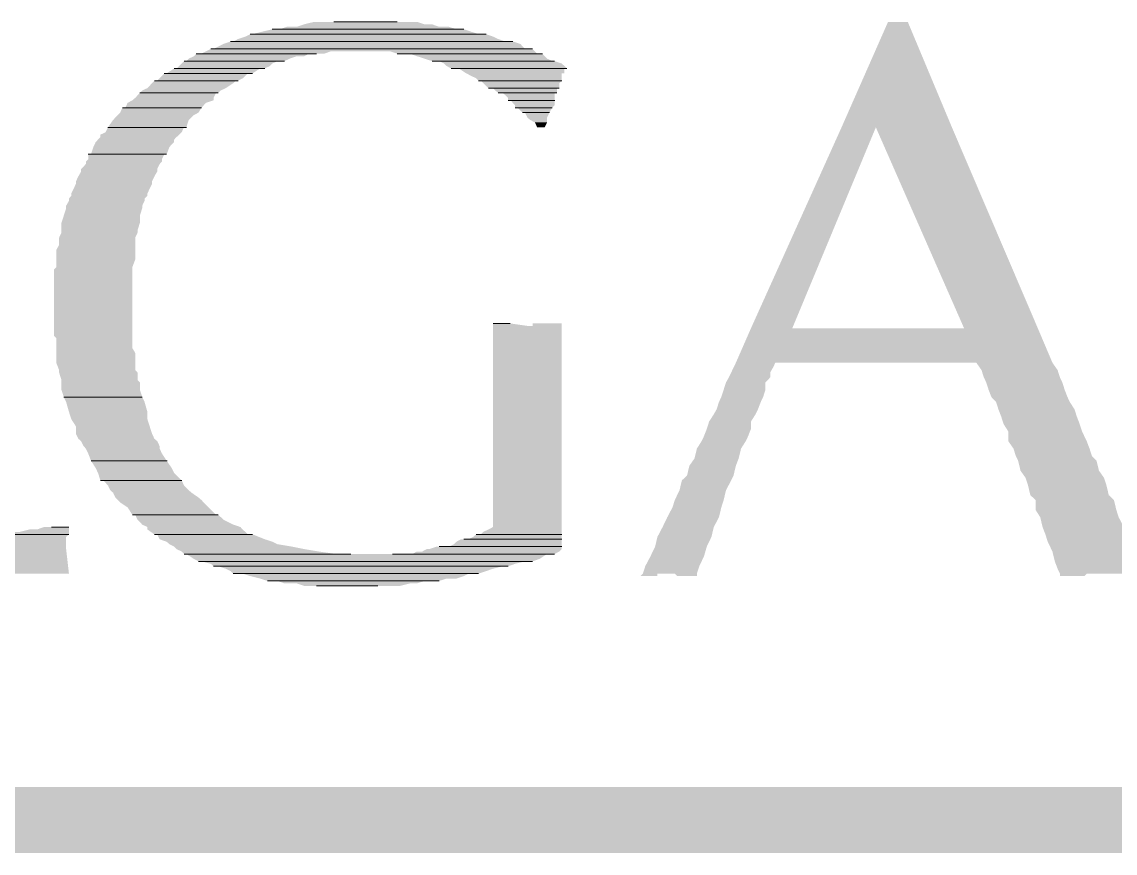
# Model space of a CAD drawing. Header units: inches. Extents: x 0.9 to 46, y 0.8 to 32.4.
# Drawn here: x 43.831 to 44.573, y 7.163 to 7.728 of the extents above; entities that cross this region are included whole.
import ezdxf

# ---------------------------------------------------------------- set-up
doc = ezdxf.new("R2010")
doc.units = ezdxf.units.IN
doc.header["$MEASUREMENT"] = 0
doc.layers.add('PDF_Geometry', color=7, linetype='Continuous')
doc.layers.add('PDF_Solid Fills', color=7, linetype='Continuous')

msp = doc.modelspace()

# ---------------------------------------------------------------- linework, layer by layer
at = {"layer": 'PDF_Geometry', "lineweight": 9}
for points in [[(44.04933, 7.7282), (44.04263, 7.7282), (44.08571, 7.7282)], [(44.04933, 7.7282), (44.08571, 7.7282)], [(43.98744, 7.71987), (43.98584, 7.71987), (44.14601, 7.71987)], [(43.98744, 7.71987), (44.14601, 7.71987)], [(44.00594, 7.72319), (44.00084, 7.72319), (44.13101, 7.72319)], [(44.00594, 7.72319), (44.13101, 7.72319)], [(43.96096, 7.70985), (43.95904, 7.70985), (44.17759, 7.70985)], [(43.96096, 7.70985), (44.17759, 7.70985)], [(43.97435, 7.71486), (43.97244, 7.71486), (44.16419, 7.71486)], [(43.97435, 7.71486), (44.16419, 7.71486)], [(43.95266, 7.70654), (43.94915, 7.70654), (44.02572, 7.70654)], [(43.95266, 7.70654), (44.03083, 7.70654), (44.02572, 7.70654)], [(44.08571, 7.70654), (44.1843, 7.70654)], [(44.08571, 7.70654), (44.1843, 7.70654)], [(43.93575, 7.69652), (43.93415, 7.69652), (43.99254, 7.69652)], [(43.93575, 7.69652), (43.99573, 7.69652), (43.99254, 7.69652)], [(43.94245, 7.70153), (43.94085, 7.70153), (44.00435, 7.70153)], [(43.94245, 7.70153), (44.00913, 7.70153), (44.00435, 7.70153)], [(44.10932, 7.70153), (44.19259, 7.70153)], [(44.10932, 7.70153), (44.19259, 7.70153)], [(44.1224, 7.69652), (44.19929, 7.69652)], [(44.1224, 7.69652), (44.20088, 7.69652), (44.19929, 7.69652)], [(43.92267, 7.68819), (43.92075, 7.68819), (43.97595, 7.68819)], [(43.92267, 7.68819), (43.97755, 7.68819), (43.97595, 7.68819)], [(43.92905, 7.6932), (43.92746, 7.6932), (43.98425, 7.6932)], [(43.92905, 7.6932), (43.98744, 7.6932), (43.98425, 7.6932)], [(44.1409, 7.68819), (44.19738, 7.68819)], [(44.1409, 7.68819), (44.19757, 7.68819)], [(43.91086, 7.67986), (43.96254, 7.67986)], [(43.91086, 7.67986), (43.96415, 7.67986), (43.96255, 7.67986)], [(44.1476, 7.68318), (44.19419, 7.68318)], [(44.1476, 7.68318), (44.19578, 7.68318), (44.19419, 7.68318)], [(44.1543, 7.67986), (44.19259, 7.67986)], [(44.1543, 7.67986), (44.19419, 7.67986), (44.19259, 7.67986)], [(44.161, 7.67485), (44.19259, 7.67485)], [(44.161, 7.67485), (44.19267, 7.67485)], [(43.90097, 7.66984), (43.89906, 7.66984), (43.95266, 7.66984)], [(43.90097, 7.66984), (43.95263, 7.66984)], [(44.16579, 7.66984), (44.191, 7.66984)], [(44.16579, 7.66984), (44.19079, 7.66984)], [(44.1709, 7.66653), (44.18908, 7.66653)], [(44.1709, 7.66653), (44.18923, 7.66653)], [(43.88917, 7.65651), (43.94083, 7.65651)], [(43.88917, 7.65651), (43.94245, 7.65651), (43.94085, 7.65651)], [(43.87768, 7.63819), (43.87577, 7.63819), (43.92746, 7.63819)], [(43.87768, 7.63819), (43.92905, 7.63819), (43.92746, 7.63819)], [(44.1508, 7.52321), (44.16246, 7.52321)], [(43.85918, 7.47321), (43.91251, 7.47321)], [(43.85918, 7.47321), (43.91251, 7.47321)], [(43.87768, 7.42988), (43.92934, 7.42988)], [(43.87768, 7.42988), (43.92934, 7.42988)], [(43.88406, 7.41654), (43.93926, 7.41654)], [(43.88406, 7.41654), (43.93906, 7.41654)], [(43.90576, 7.39319), (43.96415, 7.39319)], [(43.90576, 7.39319), (43.96415, 7.39319)], [(43.85758, 7.38486), (43.85088, 7.38486), (43.86268, 7.38486)], [(43.85758, 7.38486), (43.86258, 7.38486)], [(43.80238, 7.37985), (43.7976, 7.37985), (43.86268, 7.37985)], [(43.80238, 7.37985), (43.86238, 7.37985)], [(43.92075, 7.37985), (43.98744, 7.37985)], [(43.92075, 7.37985), (43.98744, 7.37985)], [(44.1342, 7.37653), (44.13101, 7.37653), (44.19738, 7.37653)], [(44.1342, 7.37653), (44.19754, 7.37653)], [(44.1425, 7.37985), (44.13931, 7.37985), (44.19738, 7.37985)], [(44.1425, 7.37985), (44.1975, 7.37985)], [(44.11761, 7.37153), (44.1141, 7.37153), (44.19738, 7.37153)], [(44.11761, 7.37153), (44.19761, 7.37153)], [(43.94085, 7.36652), (44.05412, 7.36652)], [(43.94085, 7.36652), (44.05412, 7.36652)], [(43.95075, 7.36154), (44.17249, 7.36154)], [(43.95075, 7.36154), (44.17759, 7.36154), (44.17249, 7.36154)], [(44.08571, 7.36652), (44.08252, 7.36652), (44.18749, 7.36652)], [(44.08571, 7.36652), (44.19259, 7.36652), (44.18749, 7.36652)], [(43.96096, 7.35819), (44.15749, 7.35819)], [(43.96096, 7.35819), (44.161, 7.35819), (44.15749, 7.35819)], [(43.97435, 7.35318), (44.1342, 7.35318)], [(43.97435, 7.35318), (44.1409, 7.35318), (44.1342, 7.35318)], [(43.99765, 7.3482), (44.10932, 7.3482)], [(43.99765, 7.3482), (44.1141, 7.3482), (44.10932, 7.3482)], [(44.03083, 7.34485), (44.06752, 7.34485)], [(44.03083, 7.34485), (44.07263, 7.34485), (44.06752, 7.34485)]]:
    msp.add_lwpolyline(points, close=True, dxfattribs=at)
at = {"layer": 'PDF_Solid Fills', "lineweight": 9, "transparency": 33554559}
for points in [[(44.01073, 7.72485), (44.00594, 7.72319), (44.12591, 7.72319)], [(44.01073, 7.72485), (44.1208, 7.72485), (44.12591, 7.72319)], [(44.02253, 7.72654), (44.01743, 7.72485), (44.1141, 7.72485)], [(44.02923, 7.7282), (44.02253, 7.72654), (44.10421, 7.72654)], [(44.02253, 7.72654), (44.10932, 7.72654), (44.1141, 7.72485)], [(44.02923, 7.7282), (44.09911, 7.7282), (44.10421, 7.72654)], [(44.41912, 7.7282), (44.38753, 7.65651), (44.46251, 7.65651)], [(44.41912, 7.7282), (44.43252, 7.7282), (44.46251, 7.65651)], [(43.97755, 7.71652), (43.97435, 7.71486), (44.15909, 7.71486)], [(43.98265, 7.71818), (43.97755, 7.71652), (44.1543, 7.71652)], [(43.97755, 7.71652), (44.1543, 7.71652), (44.15909, 7.71486)], [(43.98584, 7.71987), (43.98265, 7.71818), (44.1508, 7.71818)], [(43.98265, 7.71818), (44.1508, 7.71818), (44.1543, 7.71652)], [(43.98584, 7.71987), (44.14601, 7.71987), (44.1508, 7.71818)], [(43.99414, 7.72153), (43.98744, 7.71987), (44.1409, 7.71987)], [(44.00084, 7.72319), (43.99414, 7.72153), (44.1358, 7.72153)], [(43.99414, 7.72153), (44.1358, 7.72153), (44.1409, 7.71987)], [(44.00084, 7.72319), (44.13101, 7.72319), (44.1358, 7.72153)], [(43.95904, 7.70985), (43.95585, 7.70819), (44.17919, 7.70819)], [(43.95904, 7.70985), (44.17759, 7.70985), (44.17919, 7.70819)], [(43.96766, 7.7132), (43.96096, 7.70985), (44.17249, 7.70985)], [(43.97244, 7.71486), (43.96766, 7.7132), (44.1693, 7.7132)], [(43.96766, 7.7132), (44.1693, 7.7132), (44.17249, 7.70985)], [(43.97244, 7.71486), (44.16419, 7.71486), (44.1693, 7.7132)], [(43.94404, 7.70319), (43.94245, 7.70153), (44.00913, 7.70153)], [(43.94756, 7.70484), (43.94404, 7.70319), (44.01264, 7.70319)], [(43.94404, 7.70319), (44.01264, 7.70319), (44.00913, 7.70153)], [(43.94915, 7.70654), (43.94756, 7.70484), (44.02253, 7.70484)], [(43.94756, 7.70484), (44.01743, 7.70484), (44.01264, 7.70319)], [(43.94915, 7.70654), (44.02572, 7.70654), (44.02253, 7.70484)], [(43.95585, 7.70819), (43.95266, 7.70654), (44.03593, 7.70654)], [(43.95585, 7.70819), (44.04072, 7.70819), (44.03593, 7.70654)], [(44.08092, 7.70819), (44.08571, 7.70654), (44.18078, 7.70654)], [(44.08092, 7.70819), (44.17919, 7.70819), (44.18078, 7.70654)], [(44.09432, 7.70654), (44.09911, 7.70484), (44.18589, 7.70484)], [(44.09432, 7.70654), (44.1843, 7.70654), (44.18589, 7.70484)], [(44.09911, 7.70484), (44.10421, 7.70319), (44.18749, 7.70319)], [(44.09911, 7.70484), (44.18589, 7.70484), (44.18749, 7.70319)], [(44.10421, 7.70319), (44.10932, 7.70153), (44.191, 7.70153)], [(44.10421, 7.70319), (44.18749, 7.70319), (44.191, 7.70153)], [(43.93415, 7.69652), (43.92905, 7.6932), (43.98744, 7.6932)], [(43.93415, 7.69652), (43.99254, 7.69652), (43.98744, 7.6932)], [(43.93766, 7.69821), (43.93575, 7.69652), (43.99573, 7.69652)], [(43.93926, 7.69987), (43.93766, 7.69821), (43.99924, 7.69821)], [(43.93766, 7.69821), (43.99924, 7.69821), (43.99573, 7.69652)], [(43.94085, 7.70153), (43.93926, 7.69987), (44.00084, 7.69987)], [(43.93926, 7.69987), (44.00084, 7.69987), (43.99924, 7.69821)], [(43.94085, 7.70153), (44.00435, 7.70153), (44.00084, 7.69987)], [(44.1141, 7.70153), (44.11761, 7.69987), (44.19738, 7.69987)], [(44.1141, 7.70153), (44.19259, 7.70153), (44.19738, 7.69987)], [(44.11761, 7.69987), (44.11921, 7.69821), (44.19929, 7.69821)], [(44.11761, 7.69987), (44.19738, 7.69987), (44.19929, 7.69821)], [(44.11921, 7.69821), (44.1224, 7.69652), (44.20088, 7.69652)], [(44.11921, 7.69821), (44.19929, 7.69821), (44.20088, 7.69652)], [(44.1275, 7.69652), (44.13261, 7.6932), (44.19929, 7.6932)], [(44.1275, 7.69652), (44.19929, 7.69652), (44.19929, 7.6932)], [(43.92075, 7.68819), (43.91916, 7.68653), (43.97435, 7.68653)], [(43.92075, 7.68819), (43.97595, 7.68819), (43.97435, 7.68653)], [(43.92426, 7.68985), (43.92267, 7.68819), (43.97755, 7.68819)], [(43.92746, 7.6932), (43.92426, 7.68985), (43.98074, 7.68985)], [(43.92426, 7.68985), (43.98074, 7.68985), (43.97755, 7.68819)], [(43.92746, 7.6932), (43.98425, 7.6932), (43.98074, 7.68985)], [(44.13261, 7.6932), (44.1358, 7.69154), (44.19738, 7.69154)], [(44.13261, 7.6932), (44.19738, 7.6932), (44.19738, 7.69154)], [(44.1358, 7.69154), (44.13931, 7.68985), (44.19738, 7.68985)], [(44.1358, 7.69154), (44.19738, 7.69154), (44.19738, 7.68985)], [(44.13931, 7.68985), (44.1409, 7.68819), (44.19738, 7.68819)], [(44.13931, 7.68985), (44.19738, 7.68985), (44.19738, 7.68819)], [(44.1425, 7.68819), (44.14409, 7.68653), (44.19578, 7.68653)], [(44.1425, 7.68819), (44.19738, 7.68819), (44.19578, 7.68653)], [(43.91086, 7.67986), (43.90767, 7.67651), (43.96096, 7.67651)], [(43.91246, 7.68152), (43.91086, 7.67986), (43.96415, 7.67986)], [(43.91086, 7.67986), (43.96255, 7.67986), (43.96096, 7.67651)], [(43.91597, 7.68318), (43.91246, 7.68152), (43.96574, 7.68152)], [(43.91246, 7.68152), (43.96574, 7.68152), (43.96415, 7.67986)], [(43.91916, 7.68653), (43.91597, 7.68318), (43.96925, 7.68318)], [(43.91597, 7.68318), (43.96925, 7.68318), (43.96574, 7.68152)], [(43.91916, 7.68653), (43.97435, 7.68653), (43.96925, 7.68318)], [(44.14409, 7.68653), (44.1476, 7.68318), (44.19578, 7.68318)], [(44.14409, 7.68653), (44.19578, 7.68653), (44.19578, 7.68318)], [(44.1508, 7.68318), (44.15239, 7.68152), (44.19419, 7.68152)], [(44.1508, 7.68318), (44.19419, 7.68318), (44.19419, 7.68152)], [(44.15239, 7.68152), (44.1543, 7.67986), (44.19419, 7.67986)], [(44.15239, 7.68152), (44.19419, 7.68152), (44.19419, 7.67986)], [(44.15749, 7.67986), (44.161, 7.67651), (44.19259, 7.67651)], [(44.15749, 7.67986), (44.19259, 7.67986), (44.19259, 7.67651)], [(43.90257, 7.67319), (43.90097, 7.66984), (43.95266, 7.66984)], [(43.90576, 7.67485), (43.90257, 7.67319), (43.95585, 7.67319)], [(43.90257, 7.67319), (43.95585, 7.67319), (43.95266, 7.66984)], [(43.90767, 7.67651), (43.90576, 7.67485), (43.96096, 7.67485)], [(43.90576, 7.67485), (43.96096, 7.67485), (43.95585, 7.67319)], [(43.90767, 7.67651), (43.96096, 7.67651), (43.96096, 7.67485)], [(44.161, 7.67651), (44.161, 7.67485), (44.19259, 7.67485)], [(44.161, 7.67651), (44.19259, 7.67651), (44.19259, 7.67485)], [(44.1626, 7.67485), (44.16419, 7.67319), (44.19259, 7.67319)], [(44.1626, 7.67485), (44.19259, 7.67485), (44.19259, 7.67319)], [(44.16419, 7.67319), (44.16579, 7.67153), (44.19259, 7.67153)], [(44.16419, 7.67319), (44.19259, 7.67319), (44.19259, 7.67153)], [(43.89587, 7.66487), (43.89268, 7.66152), (43.94404, 7.66152)], [(43.89746, 7.66653), (43.89587, 7.66487), (43.94756, 7.66487)], [(43.89587, 7.66487), (43.94756, 7.66487), (43.94404, 7.66152)], [(43.89906, 7.66984), (43.89746, 7.66653), (43.95075, 7.66653)], [(43.89746, 7.66653), (43.95075, 7.66653), (43.94756, 7.66487)], [(43.89906, 7.66984), (43.95266, 7.66984), (43.95075, 7.66653)], [(44.16579, 7.67153), (44.16579, 7.66984), (44.191, 7.66984)], [(44.16579, 7.67153), (44.19259, 7.67153), (44.191, 7.66984)], [(44.16738, 7.66984), (44.1709, 7.66653), (44.18908, 7.66653)], [(44.16738, 7.66984), (44.191, 7.66984), (44.18908, 7.66653)], [(44.17249, 7.66653), (44.17409, 7.66318), (44.18749, 7.66318)], [(44.17249, 7.66653), (44.18908, 7.66653), (44.18749, 7.66318)], [(43.89268, 7.66152), (43.88917, 7.65651), (43.94245, 7.65651)], [(43.89268, 7.66152), (43.94404, 7.66152), (43.94245, 7.65651)], [(44.17409, 7.66318), (44.176, 7.66152), (44.18749, 7.66152)], [(44.17409, 7.66318), (44.18749, 7.66318), (44.18749, 7.66152)], [(44.176, 7.66152), (44.17919, 7.65986), (44.18749, 7.65986)], [(44.176, 7.66152), (44.18749, 7.66152), (44.18749, 7.65986)], [(44.17919, 7.65986), (44.18078, 7.65651), (44.18589, 7.65651)], [(44.17919, 7.65986), (44.18749, 7.65986), (44.18589, 7.65651)], [(43.88406, 7.64987), (43.88247, 7.64821), (43.93415, 7.64821)], [(43.88757, 7.65319), (43.88406, 7.65153), (43.93766, 7.65153)], [(43.88406, 7.65153), (43.88406, 7.64987), (43.93575, 7.64987)], [(43.88406, 7.65153), (43.93766, 7.65153), (43.93575, 7.64987)], [(43.88406, 7.64987), (43.93575, 7.64987), (43.93415, 7.64821)], [(43.88917, 7.65651), (43.88757, 7.65319), (43.93926, 7.65319)], [(43.88757, 7.65319), (43.93926, 7.65319), (43.93766, 7.65153)], [(43.88917, 7.65651), (43.94085, 7.65651), (43.93926, 7.65319)], [(44.38753, 7.65651), (44.32596, 7.51986), (44.35403, 7.51986)], [(44.38753, 7.65651), (44.41083, 7.65651), (44.35403, 7.51986)], [(44.41083, 7.65651), (44.47081, 7.51986), (44.5209, 7.51986)], [(44.41083, 7.65651), (44.46251, 7.65651), (44.5209, 7.51986)], [(43.87928, 7.6432), (43.87768, 7.63819), (43.92905, 7.63819)], [(43.88087, 7.64652), (43.87928, 7.6432), (43.93096, 7.6432)], [(43.87928, 7.6432), (43.93096, 7.6432), (43.92905, 7.63819)], [(43.88247, 7.64821), (43.88087, 7.64652), (43.93415, 7.64652)], [(43.88087, 7.64652), (43.93415, 7.64652), (43.93096, 7.6432)], [(43.88247, 7.64821), (43.93415, 7.64821), (43.93415, 7.64652)], [(43.87577, 7.63488), (43.87417, 7.63318), (43.92586, 7.63318)], [(43.87577, 7.63819), (43.87577, 7.63488), (43.92586, 7.63488)], [(43.87577, 7.63819), (43.92746, 7.63819), (43.92586, 7.63488)], [(43.87577, 7.63488), (43.92586, 7.63488), (43.92586, 7.63318)], [(43.87417, 7.63153), (43.87098, 7.62821), (43.92267, 7.62821)], [(43.87098, 7.62821), (43.87098, 7.62652), (43.92267, 7.62652)], [(43.87098, 7.62821), (43.92267, 7.62821), (43.92267, 7.62652)], [(43.87417, 7.63318), (43.87417, 7.63153), (43.92426, 7.63153)], [(43.87417, 7.63318), (43.92586, 7.63318), (43.92426, 7.63153)], [(43.87417, 7.63153), (43.92426, 7.63153), (43.92267, 7.62821)], [(43.86907, 7.6232), (43.86747, 7.61985), (43.91916, 7.61985)], [(43.87098, 7.62652), (43.86907, 7.6232), (43.92075, 7.6232)], [(43.86907, 7.6232), (43.92075, 7.6232), (43.91916, 7.61985)], [(43.87098, 7.62652), (43.92267, 7.62652), (43.92075, 7.6232)], [(43.86588, 7.61487), (43.86428, 7.61152), (43.91597, 7.61152)], [(43.86747, 7.61819), (43.86588, 7.61487), (43.91756, 7.61487)], [(43.86588, 7.61487), (43.91756, 7.61487), (43.91597, 7.61152)], [(43.86747, 7.61985), (43.86747, 7.61819), (43.91916, 7.61819)], [(43.86747, 7.61985), (43.91916, 7.61985), (43.91916, 7.61819)], [(43.86747, 7.61819), (43.91916, 7.61819), (43.91756, 7.61487)], [(43.86268, 7.60654), (43.86077, 7.60319), (43.91246, 7.60319)], [(43.86428, 7.60986), (43.86268, 7.6082), (43.91405, 7.6082)], [(43.86268, 7.6082), (43.86268, 7.60654), (43.91405, 7.60654)], [(43.86268, 7.6082), (43.91405, 7.6082), (43.91405, 7.60654)], [(43.86268, 7.60654), (43.91405, 7.60654), (43.91246, 7.60319)], [(43.86428, 7.61152), (43.86428, 7.60986), (43.91597, 7.60986)], [(43.86428, 7.61152), (43.91597, 7.61152), (43.91597, 7.60986)], [(43.86428, 7.60986), (43.91597, 7.60986), (43.91405, 7.6082)], [(43.86077, 7.60153), (43.85918, 7.59652), (43.91086, 7.59652)], [(43.86077, 7.60319), (43.86077, 7.60153), (43.91246, 7.60153)], [(43.86077, 7.60319), (43.91246, 7.60319), (43.91246, 7.60153)], [(43.86077, 7.60153), (43.91246, 7.60153), (43.91086, 7.59652)], [(43.85918, 7.59652), (43.85758, 7.59152), (43.91086, 7.59152)], [(43.85758, 7.59152), (43.85758, 7.58654), (43.90927, 7.58654)], [(43.85758, 7.59152), (43.91086, 7.59152), (43.90927, 7.58654)], [(43.85918, 7.59652), (43.91086, 7.59652), (43.91086, 7.59152)], [(43.85758, 7.58485), (43.85599, 7.58153), (43.90767, 7.58153)], [(43.85758, 7.58654), (43.85758, 7.58485), (43.90927, 7.58485)], [(43.85758, 7.58654), (43.90927, 7.58654), (43.90927, 7.58485)], [(43.85758, 7.58485), (43.90927, 7.58485), (43.90767, 7.58153)], [(43.85599, 7.57652), (43.85407, 7.5732), (43.90767, 7.5732)], [(43.85599, 7.58153), (43.85599, 7.57987), (43.90767, 7.57987)], [(43.85599, 7.58153), (43.90767, 7.58153), (43.90767, 7.57987)], [(43.85599, 7.57987), (43.85599, 7.57652), (43.90767, 7.57652)], [(43.85599, 7.57987), (43.90767, 7.57987), (43.90767, 7.57652)], [(43.85599, 7.57652), (43.90767, 7.57652), (43.90767, 7.5732)], [(43.85407, 7.5732), (43.85407, 7.57151), (43.90767, 7.57151)], [(43.85407, 7.5732), (43.90767, 7.5732), (43.90767, 7.57151)], [(43.85407, 7.57151), (43.85407, 7.56819), (43.90767, 7.56819)], [(43.85407, 7.57151), (43.90767, 7.57151), (43.90767, 7.56819)], [(43.85407, 7.56819), (43.85407, 7.56653), (43.90767, 7.56653)], [(43.85407, 7.56819), (43.90767, 7.56819), (43.90767, 7.56653)], [(43.85407, 7.56152), (43.85248, 7.55986), (43.90576, 7.55986)], [(43.85407, 7.56653), (43.85407, 7.56152), (43.90576, 7.56152)], [(43.85407, 7.56653), (43.90767, 7.56653), (43.90576, 7.56152)], [(43.85407, 7.56152), (43.90576, 7.56152), (43.90576, 7.55986)], [(43.85248, 7.55986), (43.85248, 7.55486), (43.90576, 7.55486)], [(43.85248, 7.55986), (43.90576, 7.55986), (43.90576, 7.55486)], [(43.85248, 7.55486), (43.85248, 7.54985), (43.90576, 7.54985)], [(43.85248, 7.55486), (43.90576, 7.55486), (43.90576, 7.54985)], [(43.85248, 7.54985), (43.85248, 7.54487), (43.90576, 7.54487)], [(43.85248, 7.54985), (43.90576, 7.54985), (43.90576, 7.54487)], [(43.85248, 7.54487), (43.85248, 7.54318), (43.90576, 7.54318)], [(43.85248, 7.54487), (43.90576, 7.54487), (43.90576, 7.54318)], [(43.85248, 7.54318), (43.85248, 7.5382), (43.90576, 7.5382)], [(43.85248, 7.54318), (43.90576, 7.54318), (43.90576, 7.5382)], [(43.85248, 7.5382), (43.85248, 7.53654), (43.90576, 7.53654)], [(43.85248, 7.5382), (43.90576, 7.5382), (43.90576, 7.53654)], [(43.85248, 7.53654), (43.85248, 7.52987), (43.90576, 7.52987)], [(43.85248, 7.53654), (43.90576, 7.53654), (43.90576, 7.52987)], [(43.85248, 7.52987), (43.85248, 7.52652), (43.90576, 7.52652)], [(43.85248, 7.52987), (43.90576, 7.52987), (43.90576, 7.52652)], [(43.85248, 7.52652), (43.85248, 7.52486), (43.90576, 7.52486)], [(43.85248, 7.52652), (43.90576, 7.52652), (43.90576, 7.52486)], [(43.85248, 7.52486), (43.85248, 7.5182), (43.90576, 7.5182)], [(43.85248, 7.52486), (43.90576, 7.52486), (43.90576, 7.5182)], [(43.85248, 7.5182), (43.85248, 7.51488), (43.90576, 7.51488)], [(43.85248, 7.5182), (43.90576, 7.5182), (43.90576, 7.51488)], [(44.1508, 7.52321), (44.1508, 7.52155), (44.17409, 7.52155)], [(44.1508, 7.52321), (44.1626, 7.52321), (44.17409, 7.52155)], [(44.1508, 7.52155), (44.1508, 7.38486), (44.19738, 7.38486)], [(44.1508, 7.52155), (44.19738, 7.52155), (44.19738, 7.38486)], [(44.17759, 7.52321), (44.17759, 7.52155), (44.19738, 7.52155)], [(44.17759, 7.52321), (44.19738, 7.52321), (44.19738, 7.52155)], [(44.32596, 7.51986), (44.31575, 7.49653), (44.53079, 7.49653)], [(44.32596, 7.51986), (44.5209, 7.51986), (44.53079, 7.49653)], [(43.85248, 7.51488), (43.85407, 7.51319), (43.90576, 7.51319)], [(43.85248, 7.51488), (43.90576, 7.51488), (43.90576, 7.51319)], [(43.85407, 7.51319), (43.85407, 7.50652), (43.90576, 7.50652)], [(43.85407, 7.51319), (43.90576, 7.51319), (43.90576, 7.50652)], [(43.85407, 7.50652), (43.85407, 7.5032), (43.90767, 7.5032)], [(43.85407, 7.50652), (43.90576, 7.50652), (43.90767, 7.5032)], [(43.85407, 7.5032), (43.85407, 7.49985), (43.90767, 7.49985)], [(43.85407, 7.5032), (43.90767, 7.5032), (43.90767, 7.49985)], [(43.85407, 7.49985), (43.85407, 7.49653), (43.90767, 7.49653)], [(43.85407, 7.49985), (43.90767, 7.49985), (43.90767, 7.49653)], [(43.85407, 7.49653), (43.85599, 7.49152), (43.90767, 7.49152)], [(43.85407, 7.49653), (43.90767, 7.49653), (43.90767, 7.49152)], [(44.31575, 7.49653), (44.31415, 7.49318), (44.34095, 7.49318)], [(44.31575, 7.49653), (44.34255, 7.49653), (44.34095, 7.49318)], [(44.4791, 7.49653), (44.48261, 7.49152), (44.5343, 7.49152)], [(44.4791, 7.49653), (44.53079, 7.49653), (44.5343, 7.49152)], [(43.85599, 7.49152), (43.85599, 7.48986), (43.90927, 7.48986)], [(43.85599, 7.49152), (43.90767, 7.49152), (43.90927, 7.48986)], [(43.85599, 7.48986), (43.85758, 7.48485), (43.90927, 7.48485)], [(43.85599, 7.48986), (43.90927, 7.48986), (43.90927, 7.48485)], [(44.31096, 7.48651), (44.30905, 7.4832), (44.33585, 7.4832)], [(44.31255, 7.48986), (44.31096, 7.48651), (44.33904, 7.48651)], [(44.31096, 7.48651), (44.33904, 7.48651), (44.33585, 7.4832)], [(44.31415, 7.49318), (44.31255, 7.48986), (44.33904, 7.48986)], [(44.31255, 7.48986), (44.33904, 7.48986), (44.33904, 7.48651)], [(44.31415, 7.49318), (44.34095, 7.49318), (44.33904, 7.48986)], [(44.48261, 7.49152), (44.48421, 7.48651), (44.53589, 7.48651)], [(44.48261, 7.49152), (44.5343, 7.49152), (44.53589, 7.48651)], [(44.48421, 7.48651), (44.48581, 7.4832), (44.53749, 7.4832)], [(44.48421, 7.48651), (44.53589, 7.48651), (44.53749, 7.4832)], [(43.85758, 7.48485), (43.85758, 7.4832), (43.91086, 7.4832)], [(43.85758, 7.48485), (43.90927, 7.48485), (43.91086, 7.4832)], [(43.85758, 7.4832), (43.85758, 7.47819), (43.91086, 7.47819)], [(43.85758, 7.4832), (43.91086, 7.4832), (43.91086, 7.47819)], [(44.30905, 7.4832), (44.30745, 7.47819), (44.33585, 7.47819)], [(44.30905, 7.4832), (44.33585, 7.4832), (44.33585, 7.47819)], [(44.48581, 7.4832), (44.4874, 7.47819), (44.53909, 7.47819)], [(44.48581, 7.4832), (44.53749, 7.4832), (44.53909, 7.47819)], [(43.85758, 7.47819), (43.85918, 7.47321), (43.91246, 7.47321)], [(43.85758, 7.47819), (43.91086, 7.47819), (43.91246, 7.47321)], [(43.85918, 7.47321), (43.86077, 7.46986), (43.91405, 7.46986)], [(43.85918, 7.47321), (43.91246, 7.47321), (43.91405, 7.46986)], [(44.30586, 7.47321), (44.30426, 7.46986), (44.33266, 7.46986)], [(44.30745, 7.47819), (44.30586, 7.47321), (44.33425, 7.47321)], [(44.30586, 7.47321), (44.33425, 7.47321), (44.33266, 7.46986)], [(44.30745, 7.47819), (44.33585, 7.47819), (44.33425, 7.47321)], [(44.4874, 7.47819), (44.48931, 7.47321), (44.541, 7.47321)], [(44.4874, 7.47819), (44.53909, 7.47819), (44.541, 7.47321)], [(44.48931, 7.47321), (44.4925, 7.46986), (44.5426, 7.46986)], [(44.48931, 7.47321), (44.541, 7.47321), (44.5426, 7.46986)], [(43.86077, 7.46986), (43.86268, 7.46319), (43.91597, 7.46319)], [(43.86077, 7.46986), (43.91405, 7.46986), (43.91597, 7.46319)], [(44.30267, 7.46485), (44.30075, 7.46153), (44.32915, 7.46153)], [(44.30426, 7.46986), (44.30267, 7.46485), (44.33074, 7.46485)], [(44.30267, 7.46485), (44.33074, 7.46485), (44.32915, 7.46153)], [(44.30426, 7.46986), (44.33266, 7.46986), (44.33074, 7.46485)], [(44.4925, 7.46986), (44.4941, 7.46485), (44.54579, 7.46485)], [(44.4925, 7.46986), (44.5426, 7.46986), (44.54579, 7.46485)], [(44.4941, 7.46485), (44.49601, 7.45987), (44.54738, 7.45987)], [(44.4941, 7.46485), (44.54579, 7.46485), (44.54738, 7.45987)], [(43.86268, 7.46319), (43.86428, 7.45818), (43.91597, 7.45818)], [(43.86268, 7.46319), (43.91597, 7.46319), (43.91597, 7.45818)], [(43.86428, 7.45818), (43.86747, 7.4532), (43.91756, 7.4532)], [(43.86428, 7.45818), (43.91597, 7.45818), (43.91756, 7.4532)], [(44.30075, 7.46153), (44.29756, 7.45652), (44.32596, 7.45652)], [(44.30075, 7.46153), (44.32915, 7.46153), (44.32596, 7.45652)], [(44.49601, 7.45987), (44.49761, 7.45486), (44.5493, 7.45486)], [(44.49601, 7.45987), (44.54738, 7.45987), (44.5493, 7.45486)], [(43.86747, 7.4532), (43.86747, 7.44819), (43.91916, 7.44819)], [(43.86747, 7.4532), (43.91756, 7.4532), (43.91916, 7.44819)], [(44.29597, 7.45151), (44.29405, 7.44654), (44.32404, 7.44654)], [(44.29756, 7.45652), (44.29597, 7.45151), (44.32596, 7.45151)], [(44.29597, 7.45151), (44.32596, 7.45151), (44.32404, 7.44654)], [(44.29756, 7.45652), (44.32596, 7.45652), (44.32596, 7.45151)], [(44.49761, 7.45486), (44.5008, 7.44985), (44.55089, 7.44985)], [(44.49761, 7.45486), (44.5493, 7.45486), (44.55089, 7.44985)], [(44.5008, 7.44985), (44.5008, 7.44322), (44.55408, 7.44322)], [(44.5008, 7.44985), (44.55089, 7.44985), (44.55408, 7.44322)], [(43.86747, 7.44819), (43.86907, 7.44484), (43.92075, 7.44484)], [(43.86747, 7.44819), (43.91916, 7.44819), (43.92075, 7.44484)], [(43.86907, 7.44484), (43.87098, 7.44322), (43.92267, 7.44322)], [(43.86907, 7.44484), (43.92075, 7.44484), (43.92267, 7.44322)], [(43.87098, 7.44322), (43.87258, 7.43987), (43.92426, 7.43987)], [(43.87098, 7.44322), (43.92267, 7.44322), (43.92426, 7.43987)], [(44.29245, 7.44322), (44.28926, 7.43818), (44.31926, 7.43818)], [(44.29405, 7.44654), (44.29245, 7.44322), (44.32245, 7.44322)], [(44.29245, 7.44322), (44.32245, 7.44322), (44.31926, 7.43818)], [(44.29405, 7.44654), (44.32404, 7.44654), (44.32245, 7.44322)], [(44.5008, 7.44322), (44.50431, 7.43818), (44.556, 7.43818)], [(44.5008, 7.44322), (44.55408, 7.44322), (44.556, 7.43818)], [(43.87258, 7.43987), (43.87417, 7.43818), (43.92426, 7.43818)], [(43.87258, 7.43987), (43.92426, 7.43987), (43.92426, 7.43818)], [(43.87417, 7.43818), (43.87577, 7.43486), (43.92586, 7.43486)], [(43.87417, 7.43818), (43.92426, 7.43818), (43.92586, 7.43486)], [(43.87577, 7.43486), (43.87768, 7.42988), (43.92905, 7.42988)], [(43.87577, 7.43486), (43.92586, 7.43486), (43.92905, 7.42988)], [(44.28926, 7.43818), (44.28767, 7.43154), (44.31766, 7.43154)], [(44.28926, 7.43818), (44.31926, 7.43818), (44.31766, 7.43154)], [(44.50431, 7.43818), (44.50591, 7.4332), (44.55759, 7.4332)], [(44.50431, 7.43818), (44.556, 7.43818), (44.55759, 7.4332)], [(43.87768, 7.42988), (43.88087, 7.42487), (43.93256, 7.42487)], [(43.87768, 7.42988), (43.92905, 7.42988), (43.93256, 7.42487)], [(44.28767, 7.43154), (44.28416, 7.42653), (44.31575, 7.42653)], [(44.28767, 7.43154), (44.31766, 7.43154), (44.31575, 7.42653)], [(44.50591, 7.4332), (44.5075, 7.42988), (44.56078, 7.42988)], [(44.50591, 7.4332), (44.55759, 7.4332), (44.56078, 7.42988)], [(44.5075, 7.42988), (44.5091, 7.42321), (44.56238, 7.42321)], [(44.5075, 7.42988), (44.56078, 7.42988), (44.56238, 7.42321)], [(43.88087, 7.42487), (43.88247, 7.42152), (43.93415, 7.42152)], [(43.88087, 7.42487), (43.93256, 7.42487), (43.93415, 7.42152)], [(43.88247, 7.42152), (43.88406, 7.41654), (43.93926, 7.41654)], [(43.88247, 7.42152), (43.93415, 7.42152), (43.93926, 7.41654)], [(44.28257, 7.41986), (44.27905, 7.41654), (44.31255, 7.41654)], [(44.28416, 7.42653), (44.28257, 7.41986), (44.31415, 7.41986)], [(44.28257, 7.41986), (44.31415, 7.41986), (44.31255, 7.41654)], [(44.28416, 7.42653), (44.31575, 7.42653), (44.31415, 7.41986)], [(44.5091, 7.42321), (44.5126, 7.4182), (44.56589, 7.4182)], [(44.5091, 7.42321), (44.56238, 7.42321), (44.56589, 7.4182)], [(43.88598, 7.41654), (43.88917, 7.41319), (43.94085, 7.41319)], [(43.88598, 7.41654), (43.93926, 7.41654), (43.94085, 7.41319)], [(43.88917, 7.41319), (43.89076, 7.40988), (43.94404, 7.40988)], [(43.88917, 7.41319), (43.94085, 7.41319), (43.94404, 7.40988)], [(44.27905, 7.41654), (44.27746, 7.40988), (44.30905, 7.40988)], [(44.27905, 7.41654), (44.31255, 7.41654), (44.30905, 7.40988)], [(44.5126, 7.4182), (44.5142, 7.41319), (44.56748, 7.41319)], [(44.5126, 7.4182), (44.56589, 7.4182), (44.56748, 7.41319)], [(44.5142, 7.41319), (44.51579, 7.40653), (44.56908, 7.40653)], [(44.5142, 7.41319), (44.56748, 7.41319), (44.56908, 7.40653)], [(43.89076, 7.40988), (43.89268, 7.40819), (43.94596, 7.40819)], [(43.89076, 7.40988), (43.94404, 7.40988), (43.94596, 7.40819)], [(43.89268, 7.40819), (43.89427, 7.40487), (43.95075, 7.40487)], [(43.89268, 7.40819), (43.94596, 7.40819), (43.95075, 7.40487)], [(43.89427, 7.40487), (43.89587, 7.40321), (43.95266, 7.40321)], [(43.89427, 7.40487), (43.95075, 7.40487), (43.95266, 7.40321)], [(44.27746, 7.40988), (44.27427, 7.40321), (44.30745, 7.40321)], [(44.27746, 7.40988), (44.30905, 7.40988), (44.30745, 7.40321)], [(44.51579, 7.40653), (44.51931, 7.40321), (44.57259, 7.40321)], [(44.51579, 7.40653), (44.56908, 7.40653), (44.57259, 7.40321)], [(43.89587, 7.40321), (43.89746, 7.40155), (43.95425, 7.40155)], [(43.89587, 7.40321), (43.95266, 7.40321), (43.95425, 7.40155)], [(43.89746, 7.40155), (43.90257, 7.3982), (43.95745, 7.3982)], [(43.89746, 7.40155), (43.95425, 7.40155), (43.95745, 7.3982)], [(43.90257, 7.3982), (43.90576, 7.39319), (43.96255, 7.39319)], [(43.90257, 7.3982), (43.95745, 7.3982), (43.96255, 7.39319)], [(44.27267, 7.3982), (44.26916, 7.39153), (44.30426, 7.39153)], [(44.27427, 7.40321), (44.27267, 7.3982), (44.30586, 7.3982)], [(44.27267, 7.3982), (44.30586, 7.3982), (44.30426, 7.39153)], [(44.27427, 7.40321), (44.30745, 7.40321), (44.30586, 7.3982)], [(44.51931, 7.40321), (44.51931, 7.39654), (44.57418, 7.39654)], [(44.51931, 7.40321), (44.57259, 7.40321), (44.57418, 7.39654)], [(43.90767, 7.39319), (43.90927, 7.38987), (43.96766, 7.38987)], [(43.90767, 7.39319), (43.96415, 7.39319), (43.96766, 7.38987)], [(43.90927, 7.38987), (43.91086, 7.38821), (43.97085, 7.38821)], [(43.90927, 7.38987), (43.96766, 7.38987), (43.97085, 7.38821)], [(44.26916, 7.39153), (44.26597, 7.38486), (44.30075, 7.38486)], [(44.26916, 7.39153), (44.30426, 7.39153), (44.30075, 7.38486)], [(44.51931, 7.39654), (44.5225, 7.39153), (44.57578, 7.39153)], [(44.51931, 7.39654), (44.57418, 7.39654), (44.57578, 7.39153)], [(44.5225, 7.39153), (44.52409, 7.38486), (44.57929, 7.38486)], [(44.5225, 7.39153), (44.57578, 7.39153), (44.57929, 7.38486)], [(43.83589, 7.3832), (43.82918, 7.38154), (43.86268, 7.38154)], [(43.83589, 7.3832), (43.86268, 7.3832), (43.86268, 7.38154)], [(43.84578, 7.38486), (43.84099, 7.3832), (43.86268, 7.3832)], [(43.84578, 7.38486), (43.86268, 7.38486), (43.86268, 7.3832)], [(43.91086, 7.38821), (43.91246, 7.38652), (43.97435, 7.38652)], [(43.91086, 7.38821), (43.97085, 7.38821), (43.97435, 7.38652)], [(43.91246, 7.38652), (43.91597, 7.38486), (43.97914, 7.38486)], [(43.91246, 7.38652), (43.97435, 7.38652), (43.97914, 7.38486)], [(43.91597, 7.38486), (43.91597, 7.3832), (43.98074, 7.3832)], [(43.91597, 7.38486), (43.97914, 7.38486), (43.98074, 7.3832)], [(43.91597, 7.3832), (43.92075, 7.37985), (43.98425, 7.37985)], [(43.91597, 7.3832), (43.98074, 7.3832), (43.98425, 7.37985)], [(44.1476, 7.3832), (44.14409, 7.38154), (44.19738, 7.38154)], [(44.1508, 7.38486), (44.1476, 7.3832), (44.19738, 7.3832)], [(44.1476, 7.3832), (44.19738, 7.3832), (44.19738, 7.38154)], [(44.1508, 7.38486), (44.19738, 7.38486), (44.19738, 7.3832)], [(44.26597, 7.38486), (44.26247, 7.37819), (44.29916, 7.37819)], [(44.26597, 7.38486), (44.30075, 7.38486), (44.29916, 7.37819)], [(44.52409, 7.38486), (44.52601, 7.37985), (44.58088, 7.37985)], [(44.52409, 7.38486), (44.57929, 7.38486), (44.58088, 7.37985)], [(43.66583, 7.37819), (43.66583, 7.37653), (43.86077, 7.37653)], [(43.66583, 7.37819), (43.86077, 7.37819), (43.86077, 7.37653)], [(43.66583, 7.37653), (43.66583, 7.37488), (43.86077, 7.37488)], [(43.66583, 7.37653), (43.86077, 7.37653), (43.86077, 7.37488)], [(43.66583, 7.37488), (43.66583, 7.37153), (43.86077, 7.37153)], [(43.66583, 7.37488), (43.86077, 7.37488), (43.86077, 7.37153)], [(43.7759, 7.37985), (43.7708, 7.37819), (43.86077, 7.37819)], [(43.7759, 7.37985), (43.86268, 7.37985), (43.86077, 7.37819)], [(43.81738, 7.38154), (43.81419, 7.37985), (43.86268, 7.37985)], [(43.81738, 7.38154), (43.86268, 7.38154), (43.86268, 7.37985)], [(43.92267, 7.37985), (43.92426, 7.37653), (43.99573, 7.37653)], [(43.92267, 7.37985), (43.98744, 7.37985), (43.99573, 7.37653)], [(43.92426, 7.37653), (43.92905, 7.37488), (44.00084, 7.37488)], [(43.92426, 7.37653), (43.99573, 7.37653), (44.00084, 7.37488)], [(43.92905, 7.37488), (43.93096, 7.37318), (44.00435, 7.37318)], [(43.92905, 7.37488), (44.00084, 7.37488), (44.00435, 7.37318)], [(44.12591, 7.37488), (44.12431, 7.37318), (44.19738, 7.37318)], [(44.1291, 7.37653), (44.12591, 7.37488), (44.19738, 7.37488)], [(44.12591, 7.37488), (44.19738, 7.37488), (44.19738, 7.37318)], [(44.1291, 7.37653), (44.19738, 7.37653), (44.19738, 7.37488)], [(44.13739, 7.37819), (44.1342, 7.37653), (44.19738, 7.37653)], [(44.13931, 7.37985), (44.13739, 7.37819), (44.19738, 7.37819)], [(44.13739, 7.37819), (44.19738, 7.37819), (44.19738, 7.37653)], [(44.13931, 7.37985), (44.19738, 7.37985), (44.19738, 7.37819)], [(44.14409, 7.38154), (44.1425, 7.37985), (44.19738, 7.37985)], [(44.14409, 7.38154), (44.19738, 7.38154), (44.19738, 7.37985)], [(44.26247, 7.37819), (44.26087, 7.37153), (44.29597, 7.37153)], [(44.26247, 7.37819), (44.29916, 7.37819), (44.29597, 7.37153)], [(44.52601, 7.37985), (44.5276, 7.37488), (44.58407, 7.37488)], [(44.52601, 7.37985), (44.58088, 7.37985), (44.58407, 7.37488)], [(44.5276, 7.37488), (44.53079, 7.36821), (44.58599, 7.36821)], [(44.5276, 7.37488), (44.58407, 7.37488), (44.58599, 7.36821)], [(43.66583, 7.37153), (43.66583, 7.36987), (43.86077, 7.36987)], [(43.66583, 7.37153), (43.86077, 7.37153), (43.86077, 7.36987)], [(43.66583, 7.36987), (43.66583, 7.35318), (43.86268, 7.35318)], [(43.66583, 7.36987), (43.86077, 7.36987), (43.86268, 7.35318)], [(43.93096, 7.37318), (43.93415, 7.37153), (44.01424, 7.37153)], [(43.93096, 7.37318), (44.00435, 7.37318), (44.01424, 7.37153)], [(43.93415, 7.37153), (43.93575, 7.36987), (44.02253, 7.36987)], [(43.93415, 7.37153), (44.01424, 7.37153), (44.02253, 7.36987)], [(43.93575, 7.36987), (43.93926, 7.36821), (44.03242, 7.36821)], [(43.93575, 7.36987), (44.02253, 7.36987), (44.03242, 7.36821)], [(43.93926, 7.36821), (43.94085, 7.36652), (44.04423, 7.36652)], [(43.93926, 7.36821), (44.03242, 7.36821), (44.04423, 7.36652)], [(44.09911, 7.36821), (44.09592, 7.36652), (44.19259, 7.36652)], [(44.09911, 7.36821), (44.19578, 7.36821), (44.19259, 7.36652)], [(44.10581, 7.36987), (44.10262, 7.36821), (44.19578, 7.36821)], [(44.10581, 7.36987), (44.19738, 7.36987), (44.19578, 7.36821)], [(44.11251, 7.37153), (44.1074, 7.36987), (44.19738, 7.36987)], [(44.11251, 7.37153), (44.19738, 7.37153), (44.19738, 7.36987)], [(44.12431, 7.37318), (44.1208, 7.37153), (44.19738, 7.37153)], [(44.12431, 7.37318), (44.19738, 7.37318), (44.19738, 7.37153)], [(44.26087, 7.37153), (44.25768, 7.36486), (44.29405, 7.36486)], [(44.26087, 7.37153), (44.29597, 7.37153), (44.29405, 7.36486)], [(44.53079, 7.36821), (44.53239, 7.36154), (44.58918, 7.36154)], [(44.53079, 7.36821), (44.58599, 7.36821), (44.58918, 7.36154)], [(43.94245, 7.36652), (43.94756, 7.3632), (44.18238, 7.3632)], [(43.94245, 7.36652), (44.18749, 7.36652), (44.18238, 7.3632)], [(43.94756, 7.3632), (43.95075, 7.36154), (44.17759, 7.36154)], [(43.94756, 7.3632), (44.18238, 7.3632), (44.17759, 7.36154)], [(43.95266, 7.36154), (43.95904, 7.35985), (44.16579, 7.35985)], [(43.95266, 7.36154), (44.17249, 7.36154), (44.16579, 7.35985)], [(44.25768, 7.36486), (44.25417, 7.35819), (44.29086, 7.35819)], [(44.25768, 7.36486), (44.29405, 7.36486), (44.29086, 7.35819)], [(44.53239, 7.36154), (44.5343, 7.35653), (44.59077, 7.35653)], [(44.53239, 7.36154), (44.58918, 7.36154), (44.59077, 7.35653)], [(43.95904, 7.35985), (43.96096, 7.35819), (44.161, 7.35819)], [(43.95904, 7.35985), (44.16579, 7.35985), (44.161, 7.35819)], [(43.96415, 7.35819), (43.96925, 7.35653), (44.1508, 7.35653)], [(43.96415, 7.35819), (44.15749, 7.35819), (44.1508, 7.35653)], [(43.96925, 7.35653), (43.97244, 7.35487), (44.14601, 7.35487)], [(43.96925, 7.35653), (44.1508, 7.35653), (44.14601, 7.35487)], [(43.97244, 7.35487), (43.97435, 7.35318), (44.1409, 7.35318)], [(43.97244, 7.35487), (44.14601, 7.35487), (44.1409, 7.35318)], [(43.98074, 7.35318), (43.98584, 7.35152), (44.13101, 7.35152)], [(43.98074, 7.35318), (44.1342, 7.35318), (44.13101, 7.35152)], [(44.25257, 7.35318), (44.25098, 7.35152), (44.26247, 7.35152)], [(44.25417, 7.35819), (44.25257, 7.35318), (44.28926, 7.35318)], [(44.25257, 7.35318), (44.26247, 7.35318), (44.26247, 7.35152)], [(44.25417, 7.35819), (44.29086, 7.35819), (44.28926, 7.35318)], [(44.27427, 7.35318), (44.27586, 7.35152), (44.28926, 7.35152)], [(44.27427, 7.35318), (44.28926, 7.35318), (44.28926, 7.35152)], [(44.5343, 7.35653), (44.53589, 7.35318), (44.59237, 7.35318)], [(44.5343, 7.35653), (44.59077, 7.35653), (44.59237, 7.35318)], [(44.53589, 7.35318), (44.53589, 7.35152), (44.55249, 7.35152)], [(44.53589, 7.35318), (44.55408, 7.35318), (44.55249, 7.35152)], [(43.98584, 7.35152), (43.99254, 7.34986), (44.12591, 7.34986)], [(43.98584, 7.35152), (44.13101, 7.35152), (44.12591, 7.34986)], [(43.99254, 7.34986), (43.99765, 7.3482), (44.1141, 7.3482)], [(43.99254, 7.34986), (44.11921, 7.34986), (44.1141, 7.3482)], [(44.00435, 7.3482), (44.00913, 7.34654), (44.09911, 7.34654)], [(44.00435, 7.3482), (44.10421, 7.3482), (44.09911, 7.34654)], [(44.01743, 7.34654), (44.02253, 7.34485), (44.08762, 7.34485)], [(44.01743, 7.34654), (44.09432, 7.34654), (44.08762, 7.34485)], [(42.05427, 7.2082), (42.05427, 7.16321), (46.01568, 7.2082)], [(42.05427, 7.16321), (46.01568, 7.2082), (46.01568, 7.16321)]]:
    msp.add_solid(points, dxfattribs=at)

doc.saveas('drawing.dxf')
